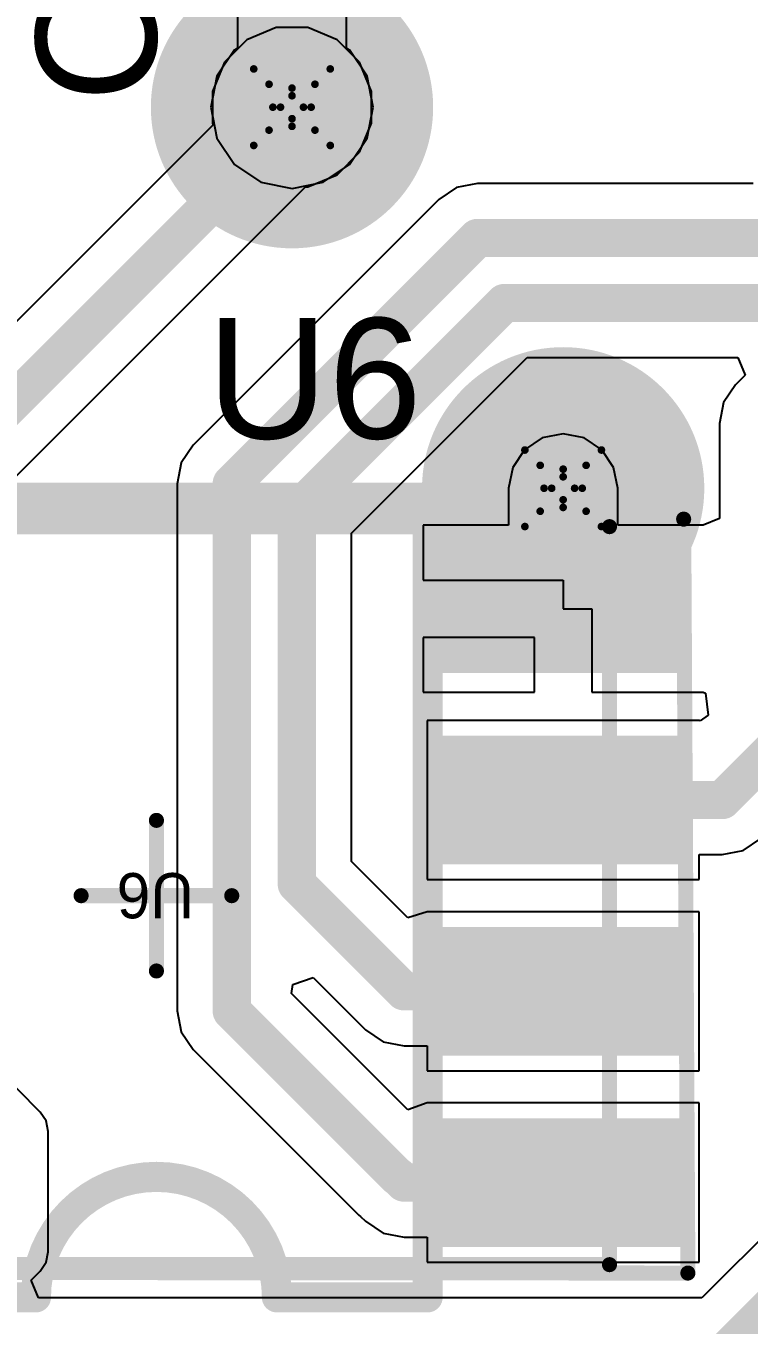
# Model space of a CAD drawing. Header units: millimetres. Extents: x -0.2 to 11.1, y -5.4 to 4.7.
# Drawn here: x 1.4698 to 1.6588, y 0.7604 to 1.1 of the extents above; entities that cross this region are included whole.
import ezdxf

# ---------------------------------------------------------------- set-up
doc = ezdxf.new("R2010")
doc.units = ezdxf.units.MM
doc.header["$MEASUREMENT"] = 0
for name, color, linetype in [('BottomLayer', 5, 'Continuous'), ('DrillDrawing', 1, 'Continuous'), ('InternalPlane1', 76, 'Continuous'), ('InternalPlane2', 16, 'Continuous'), ('Mechanical1', 6, 'Continuous'), ('Mechanical3', 76, 'Continuous'), ('Mechanical5', 56, 'Continuous'), ('TopLayer', 1, 'Continuous'), ('TopOverlay', 2, 'Continuous'), ('TopPaste', 8, 'Continuous'), ('TopSolder', 216, 'Continuous'), ('ViaHoleLayer', 16, 'Continuous')]:
    doc.layers.add(name, color=color, linetype=linetype)
doc.styles.add('Arial', font='arial.ttf', dxfattribs={"height": 0.2})

# ---------------------------------------------------------------- blocks, each defined once
blk = doc.blocks.new('SOIC8_7')
at = {"layer": 'TopLayer'}
for points in [[(-0.0797244, 0.086811), (-0.0797244, 0.063189), (-0.132874, 0.063189), (-0.132874, 0.086811)], [(0.132874, 0.086811), (0.132874, 0.063189), (0.0797244, 0.063189), (0.0797244, 0.086811)], [(-0.0797244, 0.036811), (-0.0797244, 0.013189), (-0.132874, 0.013189), (-0.132874, 0.036811)], [(0.132874, 0.036811), (0.132874, 0.013189), (0.0797244, 0.013189), (0.0797244, 0.036811)], [(-0.0797244, -0.013189), (-0.0797244, -0.036811), (-0.132874, -0.036811), (-0.132874, -0.013189)], [(0.132874, -0.013189), (0.132874, -0.036811), (0.0797244, -0.036811), (0.0797244, -0.013189)], [(-0.0797244, -0.063189), (-0.0797244, -0.086811), (-0.132874, -0.086811), (-0.132874, -0.063189)], [(0.132874, -0.063189), (0.132874, -0.086811), (0.0797244, -0.086811), (0.0797244, -0.063189)]]:
    blk.add_hatch(color=1, dxfattribs=at).paths.add_polyline_path(points)
at = {"layer": 'TopPaste'}
for points in [[(-0.0747244, 0.091811), (-0.0747244, 0.058189), (-0.137874, 0.058189), (-0.137874, 0.091811)], [(0.137874, 0.091811), (0.137874, 0.058189), (0.0747244, 0.058189), (0.0747244, 0.091811)], [(-0.0747244, 0.041811), (-0.0747244, 0.008189000000000004), (-0.137874, 0.008188999999999997), (-0.137874, 0.041811)], [(0.137874, 0.041811), (0.137874, 0.008189000000000004), (0.0747244, 0.008188999999999997), (0.0747244, 0.041811)], [(-0.0747244, -0.008188999999999997), (-0.0747244, -0.041811), (-0.137874, -0.041811), (-0.137874, -0.008189000000000004)], [(0.137874, -0.008188999999999997), (0.137874, -0.041811), (0.0747244, -0.041811), (0.0747244, -0.008189000000000004)], [(-0.0747244, -0.058189), (-0.0747244, -0.091811), (-0.137874, -0.091811), (-0.137874, -0.058189)], [(0.137874, -0.058189), (0.137874, -0.091811), (0.0747244, -0.091811), (0.0747244, -0.058189)]]:
    blk.add_hatch(color=8, dxfattribs=at).paths.add_polyline_path(points)
at = {"layer": 'TopSolder'}
for points in [[(-0.0757244, 0.090811), (-0.0757244, 0.059189), (-0.136874, 0.059189), (-0.136874, 0.090811)], [(0.136874, 0.090811), (0.136874, 0.059189), (0.0757244, 0.059189), (0.0757244, 0.090811)], [(-0.0757244, 0.040811), (-0.0757244, 0.009189000000000003), (-0.136874, 0.009188999999999998), (-0.136874, 0.040811)], [(0.136874, 0.040811), (0.136874, 0.009189000000000003), (0.0757244, 0.009188999999999998), (0.0757244, 0.040811)], [(-0.0757244, -0.009188999999999998), (-0.0757244, -0.040811), (-0.136874, -0.040811), (-0.136874, -0.009189000000000003)], [(0.136874, -0.009188999999999998), (0.136874, -0.040811), (0.0757244, -0.040811), (0.0757244, -0.009189000000000003)], [(-0.0757244, -0.059189), (-0.0757244, -0.090811), (-0.136874, -0.090811), (-0.136874, -0.059189)], [(0.136874, -0.059189), (0.136874, -0.090811), (0.0757244, -0.090811), (0.0757244, -0.059189)]]:
    blk.add_hatch(color=216, dxfattribs=at).paths.add_polyline_path(points)
at = {"layer": 'Mechanical1', "const_width": 0.003937}
for points in [[(-0.1184126, 0.0964535), (-0.1184126, -0.0964599)], [(0.1178078, 0.0964535), (-0.1184126, 0.0964535)], [(0.1178078, 0.0964535), (0.1178078, -0.0964599)], [(0.1178078, -0.0964599), (-0.1184126, -0.0964599)]]:
    blk.add_lwpolyline(points, dxfattribs=at)
at = {"layer": 'Mechanical1'}
for points, const_width in [([(-0.1193968, 0.0964535, 1), (-0.1174284, 0.0964535, 1)], 0.0019685), ([(-0.1193968, 0.0964535, 1), (-0.1174284, 0.0964535, 1)], 0.0019685), ([(0.1168236, 0.0964535, 1), (0.118792, 0.0964535, 1)], 0.0019685), ([(0.1168236, 0.0964535, 1), (0.118792, 0.0964535, 1)], 0.0019685), ([(-0.0944882, 0.0787402, 1), (-0.1023622, 0.0787402, 1)], 0.01), ([(-0.1048622, 0.0787402, 1), (-0.0998622, 0.0787402, 1)], 0.005), ([(-0.0969882, 0.0787402, 1), (-0.0919882, 0.0787402, 1)], 0.005), ([(-0.1193968, -0.0964599, 1), (-0.1174284, -0.0964599, 1)], 0.0019685), ([(-0.1193968, -0.0964599, 1), (-0.1174284, -0.0964599, 1)], 0.0019685), ([(0.1168236, -0.0964599, 1), (0.118792, -0.0964599, 1)], 0.0019685), ([(0.1168236, -0.0964599, 1), (0.118792, -0.0964599, 1)], 0.0019685)]:
    blk.add_lwpolyline(points, format="xyb", close=True, dxfattribs=dict(at, const_width=const_width))
at = {"layer": 'Mechanical3', "const_width": 0.003937}
for points in [[(-0.1377953, -0.0984252), (-0.1388928, 0.0986496)], [(0.1377953, 0.0984252), (-0.1388928, 0.0986496)], [(-0.1377953, -0.0984252), (-0.1388928, 0.0986496)], [(0.1377953, 0.0984252), (-0.1388928, 0.0986496)], [(0.1377953, 0.0984252), (0.1377953, -0.0984252)], [(0.1377953, 0.0984252), (0.1377953, -0.0984252)], [(0, 0.019685), (0, -0.019685)], [(0.019685, 0), (-0.019685, 0)], [(0.1377953, -0.0984252), (-0.1377953, -0.0984252)]]:
    blk.add_lwpolyline(points, dxfattribs=at)
at = {"layer": 'Mechanical3', "const_width": 0.0019685}
for points in [[(-0.139877, 0.0986496, 1), (-0.1379086, 0.0986496, 1)], [(-0.139877, 0.0986496, 1), (-0.1379086, 0.0986496, 1)], [(-0.139877, 0.0986496, 1), (-0.1379086, 0.0986496, 1)], [(-0.139877, 0.0986496, 1), (-0.1379086, 0.0986496, 1)], [(0.1368111, 0.0984252, 1), (0.1387795, 0.0984252, 1)], [(0.1368111, 0.0984252, 1), (0.1387795, 0.0984252, 1)], [(0.1368111, 0.0984252, 1), (0.1387795, 0.0984252, 1)], [(0.1368111, 0.0984252, 1), (0.1387795, 0.0984252, 1)], [(-0.0009842, 0.019685, 1), (0.0009842, 0.019685, 1)], [(-0.0206692, 0, 1), (-0.0187008, 0, 1)], [(0.0187008, 0, 1), (0.0206692, 0, 1)], [(-0.0009842, -0.019685, 1), (0.0009842, -0.019685, 1)], [(-0.1387795, -0.0984252, 1), (-0.1368111, -0.0984252, 1)], [(-0.1387795, -0.0984252, 1), (-0.1368111, -0.0984252, 1)], [(-0.1387795, -0.0984252, 1), (-0.1368111, -0.0984252, 1)], [(0.1368111, -0.0984252, 1), (0.1387795, -0.0984252, 1)], [(0.1368111, -0.0984252, 1), (0.1387795, -0.0984252, 1)], [(0.1368111, -0.0984252, 1), (0.1387795, -0.0984252, 1)]]:
    blk.add_lwpolyline(points, format="xyb", close=True, dxfattribs=at)
at = {"layer": 'Mechanical5', "const_width": 0.003937}
for points in [[(-0.1377953, -0.0984252), (-0.1388928, 0.0986496)], [(0.1377953, 0.0984252), (-0.1388928, 0.0986496)], [(-0.1377953, -0.0984252), (-0.1388928, 0.0986496)], [(0.1377953, 0.0984252), (-0.1388928, 0.0986496)], [(0.1377953, 0.0984252), (0.1377953, -0.0984252)], [(0.1377953, 0.0984252), (0.1377953, -0.0984252)], [(0.1377953, -0.0984252), (-0.1377953, -0.0984252)], [(0.1377953, -0.0984252), (-0.1377953, -0.0984252)]]:
    blk.add_lwpolyline(points, dxfattribs=at)
at = {"layer": 'Mechanical5', "const_width": 0.0019685}
for points in [[(-0.139877, 0.0986496, 1), (-0.1379086, 0.0986496, 1)], [(-0.139877, 0.0986496, 1), (-0.1379086, 0.0986496, 1)], [(-0.139877, 0.0986496, 1), (-0.1379086, 0.0986496, 1)], [(-0.139877, 0.0986496, 1), (-0.1379086, 0.0986496, 1)], [(0.1368111, 0.0984252, 1), (0.1387795, 0.0984252, 1)], [(0.1368111, 0.0984252, 1), (0.1387795, 0.0984252, 1)], [(0.1368111, 0.0984252, 1), (0.1387795, 0.0984252, 1)], [(0.1368111, 0.0984252, 1), (0.1387795, 0.0984252, 1)], [(-0.1387795, -0.0984252, 1), (-0.1368111, -0.0984252, 1)], [(-0.1387795, -0.0984252, 1), (-0.1368111, -0.0984252, 1)], [(-0.1387795, -0.0984252, 1), (-0.1368111, -0.0984252, 1)], [(-0.1387795, -0.0984252, 1), (-0.1368111, -0.0984252, 1)], [(0.1368111, -0.0984252, 1), (0.1387795, -0.0984252, 1)], [(0.1368111, -0.0984252, 1), (0.1387795, -0.0984252, 1)], [(0.1368111, -0.0984252, 1), (0.1387795, -0.0984252, 1)], [(0.1368111, -0.0984252, 1), (0.1387795, -0.0984252, 1)]]:
    blk.add_lwpolyline(points, format="xyb", close=True, dxfattribs=at)
at = {"layer": 'TopOverlay', "const_width": 0.007874}
for points in [[(-0.031496, 0.105), (-0.0708661, 0.105)], [(-0.0708661, 0.105), (-0.0708661, -0.104)], [(0.0708661, 0.105), (0.031496, 0.105)], [(0.0708661, 0.105), (0.0708661, -0.104)], [(0.0708661, -0.104), (-0.0708661, -0.104)]]:
    blk.add_lwpolyline(points, dxfattribs=at)
at = {"layer": 'TopOverlay', "const_width": 0.003937}
for points in [[(-0.0728346, 0.105, 1), (-0.0688976, 0.105, 1)], [(-0.0728346, 0.105, 1), (-0.0688976, 0.105, 1)], [(-0.0334645, 0.105, 1), (-0.0295275, 0.105, 1)], [(-0.0334645, 0.105, 1), (-0.0295275, 0.105, 1)], [(0.0295275, 0.105, 1), (0.0334645, 0.105, 1)], [(0.0295275, 0.105, 1), (0.0334645, 0.105, 1)], [(0.0688976, 0.105, 1), (0.0728346, 0.105, 1)], [(0.0688976, 0.105, 1), (0.0728346, 0.105, 1)], [(-0.0728346, -0.104, 1), (-0.0688976, -0.104, 1)], [(-0.0728346, -0.104, 1), (-0.0688976, -0.104, 1)], [(0.0688976, -0.104, 1), (0.0728346, -0.104, 1)], [(0.0688976, -0.104, 1), (0.0728346, -0.104, 1)]]:
    blk.add_lwpolyline(points, format="xyb", close=True, dxfattribs=at)
at = {"layer": 'TopOverlay', "const_width": 0.007874}
blk.add_lwpolyline([(0.031496, 0.105, -0.9999999999999999), (-0.031496, 0.105)], format="xyb", dxfattribs=at)
at = {"layer": 'Mechanical5'}
blk.add_text('U6', height=0.011811, dxfattribs=at).set_placement((-0.0098393, -0.0059036))

msp = doc.modelspace()

# ---------------------------------------------------------------- hatches: boundary and pattern name
at = {"layer": 'BottomLayer'}
h = msp.add_hatch(color=5, dxfattribs=at)
edge = h.paths.add_edge_path()
edge.add_arc((1.5393701, 1.0787402), 0.011811, 0, 360)
h = msp.add_hatch(color=5, dxfattribs=at)
edge = h.paths.add_edge_path()
edge.add_arc((1.6102362, 0.979126), 0.011811, 0, 360)
at = {"layer": 'InternalPlane1'}
h = msp.add_hatch(color=76, dxfattribs=at)
edge = h.paths.add_edge_path()
edge.add_arc((1.5393701, 1.0787402), 0.0368897, 0, 360)
at = {"layer": 'InternalPlane2'}
h = msp.add_hatch(color=16, dxfattribs=at)
edge = h.paths.add_edge_path()
edge.add_arc((1.5393701, 1.0787402), 0.0368897, 0, 360)
h = msp.add_hatch(color=16, dxfattribs=at)
edge = h.paths.add_edge_path()
edge.add_arc((1.6102362, 0.979126), 0.0368897, 0, 360)
at = {"layer": 'TopLayer'}
h = msp.add_hatch(color=1, dxfattribs=at)
edge = h.paths.add_edge_path()
edge.add_arc((1.5393701, 1.0787402), 0.011811, 0, 360)
h = msp.add_hatch(color=1, dxfattribs=at)
edge = h.paths.add_edge_path()
edge.add_arc((1.6102362, 0.979126), 0.011811, 0, 360)
at = {"layer": 'ViaHoleLayer'}
h = msp.add_hatch(color=16, dxfattribs=at)
edge = h.paths.add_edge_path()
edge.add_arc((1.5393701, 1.0787402), 0.0068897, 0, 360)
h = msp.add_hatch(color=16, dxfattribs=at)
edge = h.paths.add_edge_path()
edge.add_arc((1.6102362, 0.979126), 0.0068897, 0, 360)

# ---------------------------------------------------------------- linework, layer by layer
at = {"layer": 'BottomLayer'}
for p, q in [((1.5250958, 1.5196846), (1.5250958, 1.0942316)), ((1.5536444, 1.0942316), (1.5536444, 1.5137724)), ((1.5243662, 1.0937441), (1.5197666, 1.0868602)), ((1.5250958, 1.0942316), (1.5243662, 1.0937441)), ((1.554374, 1.0937441), (1.5536444, 1.0942316)), ((1.5589736, 1.0868602), (1.554374, 1.0937441)), ((1.5197666, 1.0868602), (1.5181514, 1.0787402)), ((1.5605888, 1.0787402), (1.5589736, 1.0868602)), ((1.5181514, 1.0787402), (1.5197666, 1.0706202)), ((1.5589736, 1.0706202), (1.5605888, 1.0787402)), ((1.5197666, 1.0706202), (1.5243662, 1.0637363)), ((1.554374, 1.0637363), (1.5589736, 1.0706202)), ((1.5243662, 1.0637363), (1.5312501, 1.0591367)), ((1.5474901, 1.0591367), (1.554374, 1.0637363)), ((1.5312501, 1.0591367), (1.5393701, 1.0575215)), ((1.5393701, 1.0575215), (1.5474901, 1.0591367))]:
    msp.add_line(p, q, dxfattribs=at)
at = {"layer": 'BottomLayer', "const_width": 0.01}
msp.add_lwpolyline([(1.5393701, 1.0787402), (1.5393701, 1.5196851)], dxfattribs=at)
at = {"layer": 'BottomLayer', "const_width": 0.005}
msp.add_lwpolyline([(1.5368701, 1.0787402, 1), (1.5418701, 1.0787402, 1)], format="xyb", close=True, dxfattribs=at)
at = {"layer": 'DrillDrawing', "const_width": 0.002}
for points in [[(1.5293701, 1.0887402), (1.5393701, 1.0837402)], [(1.5293701, 1.0887402), (1.5343701, 1.0787402)], [(1.5393701, 1.0837402), (1.5493701, 1.0887402)], [(1.5443701, 1.0787402), (1.5493701, 1.0887402)], [(1.5333701, 1.0847402), (1.5393701, 1.0817402)], [(1.5333701, 1.0847402), (1.5363701, 1.0787402)], [(1.5393701, 1.0817402), (1.5453701, 1.0847402)], [(1.5423701, 1.0787402), (1.5453701, 1.0847402)], [(1.5293701, 1.0687402), (1.5343701, 1.0787402)], [(1.5333701, 1.0727402), (1.5363701, 1.0787402)], [(1.5333701, 1.0727402), (1.5393701, 1.0757402)], [(1.5393701, 1.0757402), (1.5453701, 1.0727402)], [(1.5423701, 1.0787402), (1.5453701, 1.0727402)], [(1.5443701, 1.0787402), (1.5493701, 1.0687402)], [(1.5293701, 1.0687402), (1.5393701, 1.0737402)], [(1.5393701, 1.0737402), (1.5493701, 1.0687402)], [(1.6002362, 0.989126), (1.6102362, 0.984126)], [(1.6002362, 0.989126), (1.6052362, 0.979126)], [(1.6102362, 0.984126), (1.6202362, 0.989126)], [(1.6152362, 0.979126), (1.6202362, 0.989126)], [(1.6042362, 0.985126), (1.6102362, 0.982126)], [(1.6042362, 0.985126), (1.6072362, 0.979126)], [(1.6102362, 0.982126), (1.6162362, 0.985126)], [(1.6132362, 0.979126), (1.6162362, 0.985126)], [(1.6002362, 0.969126), (1.6052362, 0.979126)], [(1.6042362, 0.973126), (1.6072362, 0.979126)], [(1.6132362, 0.979126), (1.6162362, 0.973126)], [(1.6152362, 0.979126), (1.6202362, 0.969126)], [(1.6002362, 0.969126), (1.6102362, 0.974126)], [(1.6042362, 0.973126), (1.6102362, 0.976126)], [(1.6102362, 0.976126), (1.6162362, 0.973126)], [(1.6102362, 0.974126), (1.6202362, 0.969126)]]:
    msp.add_lwpolyline(points, dxfattribs=at)
at = {"layer": 'DrillDrawing', "const_width": 0.001}
for points in [[(1.5288701, 1.0887402, 1), (1.5298701, 1.0887402, 1)], [(1.5288701, 1.0887402, 1), (1.5298701, 1.0887402, 1)], [(1.5488701, 1.0887402, 1), (1.5498701, 1.0887402, 1)], [(1.5488701, 1.0887402, 1), (1.5498701, 1.0887402, 1)], [(1.5328701, 1.0847402, 1), (1.5338701, 1.0847402, 1)], [(1.5328701, 1.0847402, 1), (1.5338701, 1.0847402, 1)], [(1.5388701, 1.0837402, 1), (1.5398701, 1.0837402, 1)], [(1.5388701, 1.0837402, 1), (1.5398701, 1.0837402, 1)], [(1.5448701, 1.0847402, 1), (1.5458701, 1.0847402, 1)], [(1.5448701, 1.0847402, 1), (1.5458701, 1.0847402, 1)], [(1.5388701, 1.0817402, 1), (1.5398701, 1.0817402, 1)], [(1.5388701, 1.0817402, 1), (1.5398701, 1.0817402, 1)], [(1.5338701, 1.0787402, 1), (1.5348701, 1.0787402, 1)], [(1.5338701, 1.0787402, 1), (1.5348701, 1.0787402, 1)], [(1.5358701, 1.0787402, 1), (1.5368701, 1.0787402, 1)], [(1.5358701, 1.0787402, 1), (1.5368701, 1.0787402, 1)], [(1.5388701, 1.0757402, 1), (1.5398701, 1.0757402, 1)], [(1.5388701, 1.0757402, 1), (1.5398701, 1.0757402, 1)], [(1.5418701, 1.0787402, 1), (1.5428701, 1.0787402, 1)], [(1.5418701, 1.0787402, 1), (1.5428701, 1.0787402, 1)], [(1.5438701, 1.0787402, 1), (1.5448701, 1.0787402, 1)], [(1.5438701, 1.0787402, 1), (1.5448701, 1.0787402, 1)], [(1.5328701, 1.0727402, 1), (1.5338701, 1.0727402, 1)], [(1.5328701, 1.0727402, 1), (1.5338701, 1.0727402, 1)], [(1.5388701, 1.0737402, 1), (1.5398701, 1.0737402, 1)], [(1.5388701, 1.0737402, 1), (1.5398701, 1.0737402, 1)], [(1.5448701, 1.0727402, 1), (1.5458701, 1.0727402, 1)], [(1.5448701, 1.0727402, 1), (1.5458701, 1.0727402, 1)], [(1.5288701, 1.0687402, 1), (1.5298701, 1.0687402, 1)], [(1.5288701, 1.0687402, 1), (1.5298701, 1.0687402, 1)], [(1.5488701, 1.0687402, 1), (1.5498701, 1.0687402, 1)], [(1.5488701, 1.0687402, 1), (1.5498701, 1.0687402, 1)], [(1.5997362, 0.989126, 1), (1.6007362, 0.989126, 1)], [(1.5997362, 0.989126, 1), (1.6007362, 0.989126, 1)], [(1.6197362, 0.989126, 1), (1.6207362, 0.989126, 1)], [(1.6197362, 0.989126, 1), (1.6207362, 0.989126, 1)], [(1.6037362, 0.985126, 1), (1.6047362, 0.985126, 1)], [(1.6037362, 0.985126, 1), (1.6047362, 0.985126, 1)], [(1.6097362, 0.984126, 1), (1.6107362, 0.984126, 1)], [(1.6097362, 0.984126, 1), (1.6107362, 0.984126, 1)], [(1.6157362, 0.985126, 1), (1.6167362, 0.985126, 1)], [(1.6157362, 0.985126, 1), (1.6167362, 0.985126, 1)], [(1.6097362, 0.982126, 1), (1.6107362, 0.982126, 1)], [(1.6097362, 0.982126, 1), (1.6107362, 0.982126, 1)], [(1.6047362, 0.979126, 1), (1.6057362, 0.979126, 1)], [(1.6047362, 0.979126, 1), (1.6057362, 0.979126, 1)], [(1.6067362, 0.979126, 1), (1.6077362, 0.979126, 1)], [(1.6067362, 0.979126, 1), (1.6077362, 0.979126, 1)], [(1.6127362, 0.979126, 1), (1.6137362, 0.979126, 1)], [(1.6127362, 0.979126, 1), (1.6137362, 0.979126, 1)], [(1.6147362, 0.979126, 1), (1.6157362, 0.979126, 1)], [(1.6147362, 0.979126, 1), (1.6157362, 0.979126, 1)], [(1.6097362, 0.976126, 1), (1.6107362, 0.976126, 1)], [(1.6097362, 0.976126, 1), (1.6107362, 0.976126, 1)], [(1.6097362, 0.974126, 1), (1.6107362, 0.974126, 1)], [(1.6097362, 0.974126, 1), (1.6107362, 0.974126, 1)], [(1.6037362, 0.973126, 1), (1.6047362, 0.973126, 1)], [(1.6037362, 0.973126, 1), (1.6047362, 0.973126, 1)], [(1.6157362, 0.973126, 1), (1.6167362, 0.973126, 1)], [(1.6157362, 0.973126, 1), (1.6167362, 0.973126, 1)], [(1.5997362, 0.969126, 1), (1.6007362, 0.969126, 1)], [(1.5997362, 0.969126, 1), (1.6007362, 0.969126, 1)], [(1.6197362, 0.969126, 1), (1.6207362, 0.969126, 1)], [(1.6197362, 0.969126, 1), (1.6207362, 0.969126, 1)]]:
    msp.add_lwpolyline(points, format="xyb", close=True, dxfattribs=at)
at = {"layer": 'InternalPlane1', "const_width": 0.01}
for points in [[(1.6010394, 1.0043941, -0.176326980708465), (1.619433, 1.0043941)], [(1.5849681, 0.9699292, -0.176326980708465), (1.5849681, 0.9883228)], [(1.6355043, 0.9883228, -0.1763269807084648), (1.6355043, 0.9699292)], [(1.619433, 0.9538579, -0.176326980708465), (1.6010394, 0.9538579)]]:
    msp.add_lwpolyline(points, format="xyb", dxfattribs=at)
at = {"layer": 'InternalPlane1', "const_width": 0.005}
for points in [[(1.5985394, 1.0043941, 1), (1.6035394, 1.0043941, 1)], [(1.616933, 1.0043941, 1), (1.621933, 1.0043941, 1)], [(1.5824681, 0.9883228, 1), (1.5874681, 0.9883228, 1)], [(1.6330043, 0.9883228, 1), (1.6380043, 0.9883228, 1)], [(1.5824681, 0.9699292, 1), (1.5874681, 0.9699292, 1)], [(1.6330043, 0.9699292, 1), (1.6380043, 0.9699292, 1)], [(1.5985394, 0.9538579, 1), (1.6035394, 0.9538579, 1)], [(1.616933, 0.9538579, 1), (1.621933, 0.9538579, 1)]]:
    msp.add_lwpolyline(points, format="xyb", close=True, dxfattribs=at)
at = {"layer": 'TopLayer'}
for p, q in [((1.5352305, 1.0995512), (1.5275816, 1.0963829)), ((1.5435097, 1.0995512), (1.5352305, 1.0995512)), ((1.5511586, 1.0963829), (1.5435097, 1.0995512)), ((1.5275816, 1.0963829), (1.5217274, 1.0905287)), ((1.5570128, 1.0905287), (1.5511586, 1.0963829)), ((1.5217274, 1.0905287), (1.5185591, 1.0828798)), ((1.5601811, 1.0828798), (1.5570128, 1.0905287)), ((1.5185591, 1.0828798), (1.5185591, 1.0746006)), ((1.5601811, 1.0746006), (1.5601811, 1.0828798)), ((1.5187403, 1.0741633), (1.4130257, 0.9684488)), ((1.5185591, 1.0746006), (1.5187403, 1.0741633)), ((1.5570128, 1.0669517), (1.5601811, 1.0746006)), ((1.5511586, 1.0610975), (1.5570128, 1.0669517)), ((1.5435097, 1.0579292), (1.5511586, 1.0610975)), ((1.4332127, 0.9482618), (1.54288, 1.0579292)), ((1.54288, 1.0579292), (1.5435097, 1.0579292)), ((1.5824036, 1.0577468), (1.5777727, 1.0546526)), ((1.5878662, 1.0588335), (1.5824036, 1.0577468)), ((1.5878667, 1.0588334), (1.5878662, 1.0588335)), ((1.6598545, 1.0588334), (1.5878667, 1.0588334)), ((1.5777725, 1.0546523), (1.5135285, 0.9904084)), ((1.5777727, 1.0546526), (1.5777725, 1.0546523)), ((1.9325761, 1.0535762), (1.6464946, 0.7674948)), ((1.5548963, 0.9673606), (1.6008204, 1.0132848)), ((1.6008204, 1.0132848), (1.6558562, 1.0132848)), ((1.6558562, 1.0132848), (1.6577697, 1.0086654)), ((1.6577697, 1.0086654), (1.6552608, 1.0061565)), ((1.6552608, 1.0061565), (1.6521666, 1.0015255)), ((1.6521666, 1.0015255), (1.6510799, 0.996063)), ((1.6510799, 0.996063), (1.65108, 0.9960625)), ((1.65108, 0.9960625), (1.65108, 0.9712139)), ((1.6047737, 0.9923137), (1.6001427, 0.9892195)), ((1.6102362, 0.9934003), (1.6047737, 0.9923137)), ((1.6156987, 0.9923137), (1.6102362, 0.9934003)), ((1.6203297, 0.9892195), (1.6156987, 0.9923137)), ((1.5135285, 0.9904084), (1.5104343, 0.9857774)), ((1.6001427, 0.9892195), (1.5970485, 0.9845885)), ((1.6234239, 0.9845885), (1.6203297, 0.9892195)), ((1.5104343, 0.9857774), (1.5093476, 0.9803149)), ((1.5970485, 0.9845885), (1.5959619, 0.979126)), ((1.6245105, 0.979126), (1.6234239, 0.9845885)), ((1.5093476, 0.9803149), (1.5093477, 0.9803144)), ((1.5093477, 0.9803144), (1.5093477, 0.8425202)), ((1.5959619, 0.979126), (1.5959619, 0.9694488)), ((1.6245105, 0.9694488), (1.6245105, 0.979126)), ((1.65108, 0.9712139), (1.6468111, 0.9694489)), ((1.5959619, 0.9694488), (1.5736615, 0.9694488)), ((1.5736615, 0.9694488), (1.5736615, 0.9551377)), ((1.6460799, 0.9694488), (1.6245105, 0.9694488)), ((1.6468111, 0.9694489), (1.6460799, 0.9694488)), ((1.5548963, 0.88159), (1.5548963, 0.9673606)), ((1.5736615, 0.9551377), (1.6102364, 0.9551377)), ((1.6102364, 0.9551377), (1.6102364, 0.9476377)), ((1.6102364, 0.9476377), (1.6177364, 0.9476377)), ((1.6177364, 0.9476377), (1.6177364, 0.9258268)), ((1.6027364, 0.9401377), (1.5736615, 0.9401377)), ((1.5736615, 0.9401377), (1.5736615, 0.9258268)), ((1.6027364, 0.9258268), (1.6027364, 0.9401377)), ((1.5736615, 0.9258268), (1.6027364, 0.9258268)), ((1.6177364, 0.9258268), (1.6460799, 0.9258268)), ((1.6460799, 0.9258268), (1.6468111, 0.9258267)), ((1.6468111, 0.9258267), (1.6474718, 0.9255535)), ((1.6474718, 0.9255535), (1.6481473, 0.9198637)), ((1.645811, 0.9184488), (1.5746615, 0.9184488)), ((1.5746615, 0.9184488), (1.5746615, 0.8768268)), ((1.6460799, 0.9183615), (1.645811, 0.9184489)), ((1.645811, 0.9184489), (1.645811, 0.9184488)), ((1.6481473, 0.9198637), (1.6460799, 0.9183615)), ((1.6572736, 0.8844501), (1.6619046, 0.8875443)), ((1.6458111, 0.8768268), (1.6458111, 0.8833635)), ((1.6458111, 0.8833635), (1.6518106, 0.8833635)), ((1.6518106, 0.8833635), (1.6518111, 0.8833634)), ((1.6518111, 0.8833634), (1.6572736, 0.8844501)), ((1.5696615, 0.8668248), (1.5548963, 0.88159)), ((1.5746615, 0.8768268), (1.6458111, 0.8768268)), ((1.5746616, 0.8684489), (1.5696615, 0.8668248)), ((1.5746616, 0.8684488), (1.5746616, 0.8684489)), ((1.6458111, 0.8684488), (1.5746616, 0.8684488)), ((1.6458111, 0.8268268), (1.6458111, 0.8684488)), ((1.539265, 0.8470637), (1.5395881, 0.8494532)), ((1.5395881, 0.8494532), (1.5448749, 0.8512375)), ((1.5448749, 0.8512375), (1.5585678, 0.8375446)), ((1.5696615, 0.8166672), (1.539265, 0.8470637)), ((1.5093477, 0.8425202), (1.5093476, 0.8425197)), ((1.5093476, 0.8425197), (1.5104343, 0.8370572)), ((1.5104343, 0.8370572), (1.5135285, 0.8324262)), ((1.5585678, 0.8375446), (1.558568, 0.8375443)), ((1.558568, 0.8375443), (1.5631989, 0.8344501)), ((1.5135285, 0.8324262), (1.5568354, 0.7891194)), ((1.5631989, 0.8344501), (1.5686615, 0.8333635)), ((1.5686615, 0.8333635), (1.5746615, 0.8333635)), ((1.5746615, 0.8333635), (1.5746615, 0.8268268)), ((1.4735506, 0.8160701), (1.4617398, 0.827881)), ((1.5746615, 0.8268268), (1.6458111, 0.8268268)), ((1.5746616, 0.8184489), (1.5696615, 0.8166672)), ((1.5746616, 0.8184488), (1.5746616, 0.8184489)), ((1.6458111, 0.8184488), (1.5746616, 0.8184488)), ((1.6458111, 0.7768268), (1.6458111, 0.8184488)), ((1.4750976, 0.8137547), (1.4735506, 0.8160701)), ((1.4756409, 0.8110235), (1.4750976, 0.8137547)), ((1.475641, 0.7795276), (1.4756409, 0.8110235)), ((1.5568354, 0.7891194), (1.5568356, 0.7891191)), ((1.5568356, 0.7891191), (1.5573105, 0.7888018)), ((1.5573105, 0.7888018), (1.558568, 0.7875443)), ((1.558568, 0.7875443), (1.563199, 0.7844501)), ((1.563199, 0.7844501), (1.5686615, 0.7833634)), ((1.5686615, 0.7833634), (1.568662, 0.7833635)), ((1.568662, 0.7833635), (1.5746615, 0.7833635)), ((1.5746615, 0.7833635), (1.5746615, 0.7768268)), ((1.4750977, 0.7767963), (1.475641, 0.7795276)), ((1.4711839, 0.7721142), (1.4735506, 0.7744809)), ((1.4735506, 0.7744809), (1.4750977, 0.7767963)), ((1.5746615, 0.7768268), (1.6458111, 0.7768268)), ((1.4730974, 0.7674948), (1.4711839, 0.7721142)), ((1.6464946, 0.7674948), (1.4730974, 0.7674948))]:
    msp.add_line(p, q, dxfattribs=at)
at = {"layer": 'TopLayer', "const_width": 0.01}
for points in [[(1.5367637, 1.0761338), (1.5393701, 1.0787402)], [(1.5367637, 1.0719998), (1.5367637, 1.0761338)], [(1.4124017, 0.9476378), (1.5367637, 1.0719998)], [(1.6524073, 0.7532205), (1.9468504, 1.0476636)], [(1.523622, 0.9803149), (1.5878662, 1.0445591)], [(1.5878662, 1.0445591), (1.6657672, 1.0445591)], [(1.540622, 0.9732733), (1.5949078, 1.0275591)], [(1.5949078, 1.0275591), (1.6728088, 1.0275591)], [(1.523622, 0.8425197), (1.523622, 0.9803149)], [(1.6102362, 0.9476379), (1.6102362, 0.979126)], [(1.540622, 0.8756773), (1.540622, 0.9732733)], [(1.6102362, 0.9476379), (1.6102363, 0.9476378)], [(1.6518111, 0.8976378), (1.6653543, 0.911181)], [(1.6102363, 0.8976378), (1.6518111, 0.8976378)], [(1.540622, 0.8756773), (1.5686615, 0.8476378)], [(1.5686615, 0.8476378), (1.6102363, 0.8476378)], [(1.523622, 0.8425197), (1.5669291, 0.7992126)], [(1.5669291, 0.7992126), (1.5670867, 0.7992126)], [(1.5670867, 0.7992126), (1.5686615, 0.7976378)], [(1.5686615, 0.7976378), (1.6102363, 0.7976378)]]:
    msp.add_lwpolyline(points, dxfattribs=at)
at = {"layer": 'TopLayer', "const_width": 0.005}
for points in [[(1.5368701, 1.0787402, 1), (1.5418701, 1.0787402, 1)], [(1.5342637, 1.0761338, 1), (1.5392637, 1.0761338, 1)], [(1.5342637, 1.0761338, 1), (1.5392637, 1.0761338, 1)], [(1.5342637, 1.0719998, 1), (1.5392637, 1.0719998, 1)], [(1.5342637, 1.0719998, 1), (1.5392637, 1.0719998, 1)], [(1.5853662, 1.0445591, 1), (1.5903662, 1.0445591, 1)], [(1.5853662, 1.0445591, 1), (1.5903662, 1.0445591, 1)], [(1.5924078, 1.0275591, 1), (1.5974078, 1.0275591, 1)], [(1.5924078, 1.0275591, 1), (1.5974078, 1.0275591, 1)], [(1.521122, 0.9803149, 1), (1.526122, 0.9803149, 1)], [(1.521122, 0.9803149, 1), (1.526122, 0.9803149, 1)], [(1.6077362, 0.979126, 1), (1.6127362, 0.979126, 1)], [(1.538122, 0.9732733, 1), (1.543122, 0.9732733, 1)], [(1.538122, 0.9732733, 1), (1.543122, 0.9732733, 1)], [(1.6077362, 0.9476379, 1), (1.6127362, 0.9476379, 1)], [(1.6077362, 0.9476379, 1), (1.6127362, 0.9476379, 1)], [(1.6077363, 0.9476378, 1), (1.6127363, 0.9476378, 1)], [(1.6077363, 0.8976378, 1), (1.6127363, 0.8976378, 1)], [(1.6493111, 0.8976378, 1), (1.6543111, 0.8976378, 1)], [(1.6493111, 0.8976378, 1), (1.6543111, 0.8976378, 1)], [(1.538122, 0.8756773, 1), (1.543122, 0.8756773, 1)], [(1.538122, 0.8756773, 1), (1.543122, 0.8756773, 1)], [(1.5661615, 0.8476378, 1), (1.5711615, 0.8476378, 1)], [(1.5661615, 0.8476378, 1), (1.5711615, 0.8476378, 1)], [(1.6077363, 0.8476378, 1), (1.6127363, 0.8476378, 1)], [(1.521122, 0.8425197, 1), (1.526122, 0.8425197, 1)], [(1.521122, 0.8425197, 1), (1.526122, 0.8425197, 1)], [(1.5644291, 0.7992126, 1), (1.5694291, 0.7992126, 1)], [(1.5644291, 0.7992126, 1), (1.5694291, 0.7992126, 1)], [(1.5645867, 0.7992126, 1), (1.5695867, 0.7992126, 1)], [(1.5645867, 0.7992126, 1), (1.5695867, 0.7992126, 1)], [(1.5661615, 0.7976378, 1), (1.5711615, 0.7976378, 1)], [(1.5661615, 0.7976378, 1), (1.5711615, 0.7976378, 1)], [(1.6077363, 0.7976378, 1), (1.6127363, 0.7976378, 1)]]:
    msp.add_lwpolyline(points, format="xyb", close=True, dxfattribs=at)

# ---------------------------------------------------------------- block references
at = {"rotation": 180}
msp.add_blockref('SOIC8_7', (1.5039371, 0.8726378), dxfattribs=at)

# ---------------------------------------------------------------- texts
at = {"layer": 'TopOverlay', "style": 'Arial'}
msp.add_text('C27', height=0.0314961, rotation=90, dxfattribs=at).set_placement((1.5039318, 1.0800661))
msp.add_text('U6', height=0.0314961, dxfattribs=at).set_placement((1.5170689, 0.9921311))

doc.saveas('drawing.dxf')
